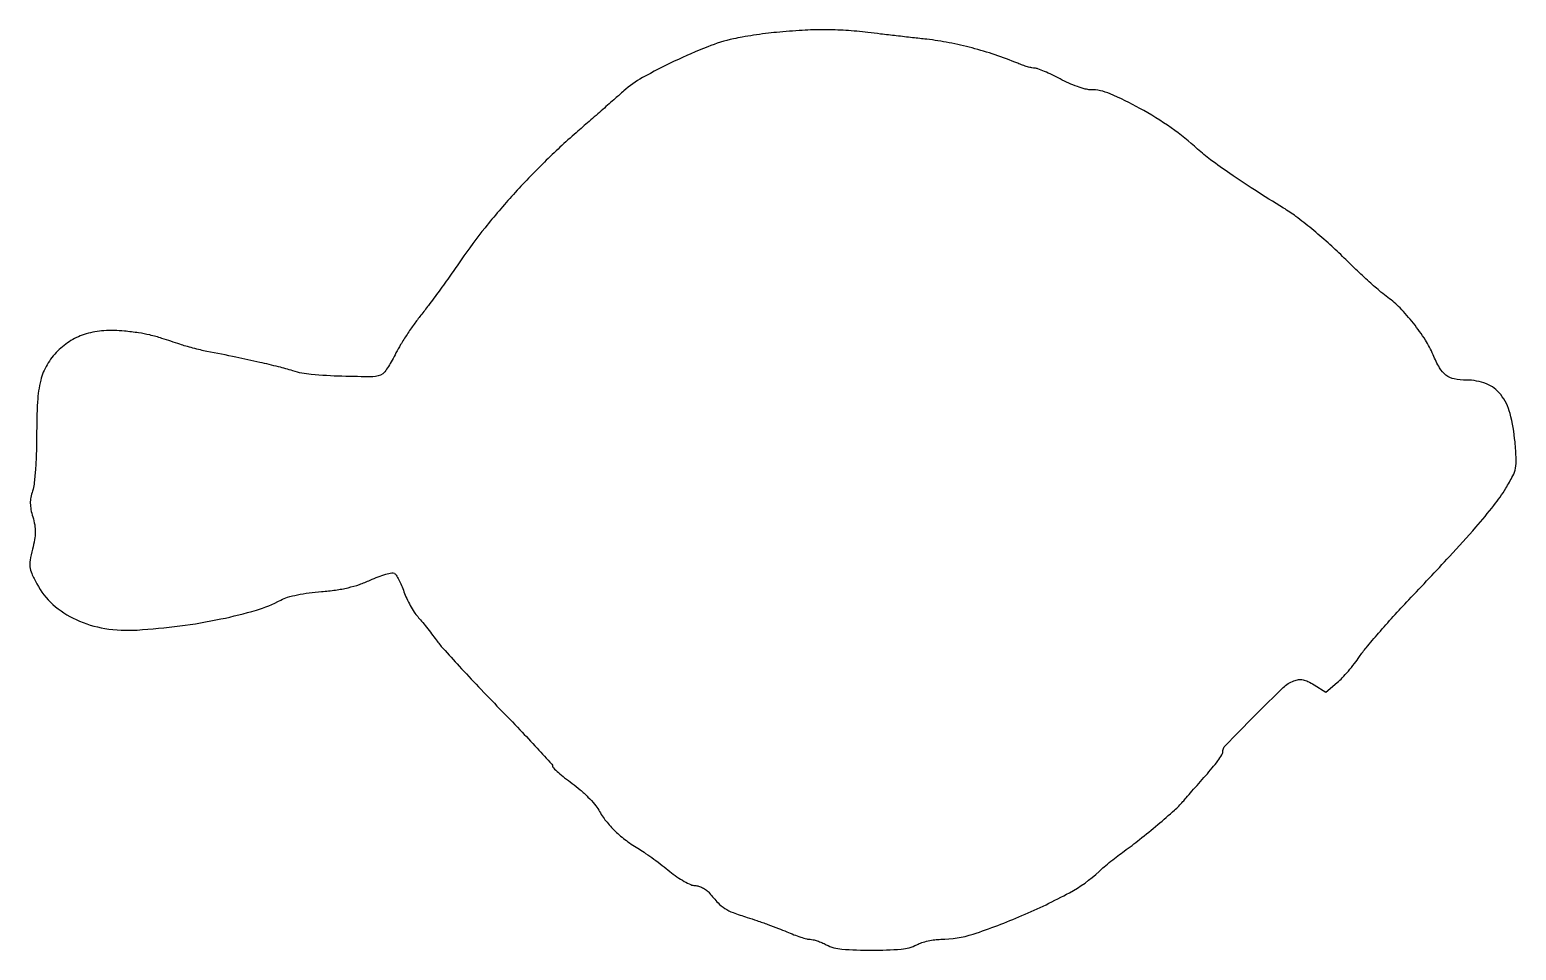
# Model space of a CAD drawing. Extents: x 0 to 415, y 0 to 257.
import ezdxf

# ---------------------------------------------------------------- set-up
doc = ezdxf.new("R2010")
doc.units = 0

msp = doc.modelspace()

# ---------------------------------------------------------------- linework, layer by layer
msp.add_lwpolyline([(208.5, 255.995946, 0.007412), (205.454363, 255.65415, 0.00544), (202.0875, 255.188403, 0.005498), (198.909716, 254.677739, 0.012155), (196.5, 254.202695, 0.039612), (189.285209, 251.985651, 0.01651), (179.940492, 247.920452, 0.01589), (171.085376, 243.36511, 0.055272), (165.846337, 239.645958, -0.001542), (163.475337, 237.546705, -0.000526), (160.022229, 234.51475, -0.000523), (156.202919, 231.175423, -0.000603), (152.554517, 228, 0.015844), (143.695879, 219.802174, 0.014347), (135.066969, 210.791201, 0.014617), (127.155951, 201.509046, 0.018735), (120.460647, 192.5, -0.003764), (117.51132, 188.27278, -0.00317), (114.326375, 183.840135, -0.003198), (111.367958, 179.831494, -0.008856), (109.219156, 177.062163, 0.013979), (107.357201, 174.611075, 0.009602), (105.378837, 171.734681, 0.009687), (103.579752, 168.889869, 0.019368), (102.290516, 166.562163, -0.010837), (101.231127, 164.570008, -0.013548), (100.158933, 162.771196, -0.01178), (99.191649, 161.320789, -0.094792), (98.618855, 160.765313, -0.145227), (95.850376, 159.931342, -0.009079), (87.216531, 160.05225, -0.013584), (78.665222, 160.560153, -0.05366), (73.5, 161.573406, 0.013598), (69.545305, 162.683804, 0.005972), (64.254571, 163.948256, 0.004924), (57.643128, 165.376813, 0.002682), (49.5, 167.007084, -0.010092), (47.714073, 167.392241, -0.006382), (45.646875, 167.909871, -0.006408), (43.627979, 168.470655, -0.011736), (42, 168.987165, 0.00589), (36.982487, 170.643888, 0.018777), (33.581854, 171.583528, 0.022415), (30.453121, 172.176212, 0.011594), (26.5, 172.649695, 0.038761), (20.7827, 172.755685, 0.057415), (15.850345, 171.89046, 0.063071), (11.594856, 170.018945, 0.06135), (7.89606, 167.131354, 0.063809), (4.914676, 163.273608, 0.071928), (3.148178, 158.937949, 0.047767), (2.258219, 152.961672, 0.012977), (2.005577, 143.399223, -0.008497), (1.920558, 138.52859, -0.009863), (1.6696, 133.900565, -0.008994), (1.310435, 130.002794, -0.056448), (0.869659, 128.055947, 0.036353), (0.394036, 126.287654, 0.049919), (0.245587, 124.648621, 0.045731), (0.421808, 122.906838, 0.024722), (0.937972, 120.812695, -0.029266), (1.467494, 118.57717, -0.045814), (1.630252, 116.608825, -0.041355), (1.436676, 114.504391, -0.019128), (0.856426, 111.816863, 0.017775), (0.185021, 108.747409, 0.075622), (0.131011, 106.875367, 0.07465), (0.635614, 105.060145, 0.017055), (2.038112, 102.188131, 0.088504), (6.557865, 96.423336, 0.074656), (13.050299, 92.167009, 0.068126), (21.078724, 89.725566, 0.055085), (30.084379, 89.282898, 0.017278), (41.991089, 90.423405, 0.018875), (53.441312, 92.362928, 0.020116), (63.321449, 94.841251, 0.051316), (70.147527, 97.635477, -0.051821), (72.024334, 98.401532, -0.019334), (74.789432, 99.093798, -0.017974), (78.041823, 99.654468, -0.015376), (81.5, 100.015475, 0.016476), (85.425265, 100.433971, 0.022415), (88.926003, 101.085421, 0.024232), (92.120862, 101.994648, 0.026312), (95.123905, 103.188275, -0.016149), (97.357988, 104.129256, -0.022439), (99.417929, 104.815276, -0.019911), (101.121599, 105.226399, -0.18987), (101.844461, 105.096129, -0.116785), (102.360908, 104.578964, -0.018127), (103.079655, 103.311734, -0.019361), (103.828582, 101.724918, -0.015769), (104.509402, 99.973353, 0.023393), (105.275762, 98.087356, 0.017767), (106.283207, 96.095528, 0.018072), (107.36445, 94.291484, 0.039489), (108.345608, 93.014172, -0.010951), (109.418928, 91.770598, -0.004679), (110.801581, 90.063538, -0.004627), (112.242304, 88.215489, -0.006071), (113.521632, 86.5, 0.025948), (115.426985, 84.146321, 0.003132), (119.918615, 79.213985, 0.003717), (125.340654, 73.421374, 0.003052), (131.214869, 67.313567, -0.002598), (136.882711, 61.431037, -0.004151), (141.656868, 56.340282, -0.000989), (145.778316, 51.853988, -0.187414), (146, 51.283334, 0.206072), (146.209495, 50.796615, 0.009112), (147.598222, 49.529439, 0.014121), (149.35595, 48.069239, 0.009491), (151.440757, 46.497541, -0.021822), (153.669471, 44.72952, -0.018489), (155.866948, 42.677226, -0.01889), (157.730837, 40.655492, -0.04856), (158.86843, 39.027775, 0.039372), (160.894518, 36.012471, 0.033446), (163.473802, 33.171813, 0.031324), (166.586572, 30.528115, 0.025763), (170.209597, 28.10257, -0.015609), (171.966946, 26.977034, -0.006803), (174.231295, 25.379321, -0.006724), (176.592859, 23.615429, -0.008908), (178.691266, 21.943411, 0.021337), (180.6854, 20.433944, 0.023826), (182.730739, 19.158377, 0.024061), (184.559459, 18.248079, 0.10381), (185.741457, 18, -0.076441), (186.740806, 17.84632, -0.044695), (187.861565, 17.37972, -0.043488), (188.92578, 16.696463, -0.05602), (189.759787, 15.888409, 0.018741), (192.182486, 13.163501, 0.058908), (194.068949, 11.610078, 0.05364), (196.359159, 10.463892, 0.013646), (200.295213, 9.117643, -0.007053), (203.023387, 8.224526, -0.004824), (206.09701, 7.136842, -0.004862), (209.039512, 6.030969, -0.009799), (211.332905, 5.091427, 0.011316), (213.305442, 4.290313, 0.01275), (215.235854, 3.612547, 0.012055), (216.900338, 3.119383, 0.065153), (217.832905, 2.993839, -0.059292), (218.667277, 2.891418, -0.019773), (219.851681, 2.550673, -0.019365), (221.145345, 2.066102, -0.020905), (222.364307, 1.493839, 0.101669), (226.68989, 0.258958, 0.018863), (235, -0.054667, 0.018863), (243.31011, 0.258958, 0.101669), (247.635693, 1.493839, -0.042157), (249.005658, 2.067347, -0.022671), (250.773594, 2.550673, -0.02242), (252.633138, 2.88271, -0.032572), (254.295692, 2.993839, 0.07929), (263.375555, 4.457953, 0.021683), (276.988317, 9.604871, 0.022299), (290.256872, 16.005016, 0.064925), (298.5, 21.935908, -0.012205), (299.937261, 23.219422, -0.006187), (301.804888, 24.767657, -0.006141), (303.77311, 26.319029, -0.009115), (305.537918, 27.62479, 0.01315), (309.823361, 30.849373, 0.00729), (314.88798, 34.994982, 0.006325), (319.551206, 39.028974, 0.034776), (321.878081, 41.402625, -0.00298), (322.793238, 42.463297, -0.000615), (324.418874, 44.320255, -0.000646), (326.312524, 46.472387, -0.000609), (328.25, 48.663211, 0.009627), (330.069618, 50.79711, 0.013497), (331.604688, 52.775738, 0.009763), (332.793704, 54.465037, 0.149545), (333, 55.139356, -0.194626), (333.783413, 57.075729, -0.003361), (341.910514, 65.363443, -0.005349), (349.892496, 73.224455, -0.099629), (352.856498, 75.117862, -0.063486), (354.163114, 75.441849, -0.078224), (355.4162, 75.391856, -0.062915), (356.793205, 74.932979, -0.026566), (358.506381, 73.996056), (361.799765, 71.960633), (364.93104, 74.595428, 0.027632), (366.352239, 75.932092, 0.012702), (368.058135, 77.81775, 0.012536), (369.757081, 79.897699, 0.016952), (371.179359, 81.865111, -0.025239), (373.034029, 84.343119, -0.005472), (376.49505, 88.41965, -0.005693), (380.610786, 93.053528, -0.00542), (384.898201, 97.669867, 0.00255), (396.286799, 109.791903, 0.008286), (403.66152, 117.990565, 0.012256), (408.671442, 124.042738, 0.029333), (412.000963, 128.823885, 0.01675), (413.943487, 132.247072, 0.071573), (414.724202, 134.455869, 0.061527), (414.908921, 136.949252, 0.010355), (414.575219, 141.73187, 0.041212), (413.185206, 149.698185, 0.102959), (410.573969, 154.964413, 0.133393), (406.567221, 157.948007, 0.093986), (401.020129, 159, -0.047735), (397.604539, 159.326828, -0.11554), (395.304829, 160.356171, -0.101087), (393.518932, 162.399002, -0.031379), (391.72031, 166.083189, 0.045561), (389.577072, 170.17512, 0.023911), (386.229927, 174.850178, 0.023901), (382.488911, 179.141762, 0.050159), (379.124309, 182.009283, -0.026951), (377.171852, 183.522909, -0.00549), (373.894605, 186.422487, -0.005771), (370.156245, 189.883226, -0.005385), (366.410515, 193.509283, 0.013152), (362.391021, 197.2812, 0.010185), (357.826063, 201.180852, 0.010323), (353.413954, 204.64734, 0.024292), (349.950805, 207, -0.00515), (341.841268, 212.066802, -0.00822), (335.02903, 216.580703, -0.009451), (329.611801, 220.45249, -0.026085), (326, 223.443139, 0.033746), (318.645252, 229.345618, 0.025969), (309.905172, 234.787475, 0.025045), (301.561136, 238.868533, 0.101549), (296.047551, 240, -0.067411), (294.615375, 240.193971, -0.018563), (292.442629, 240.88125, -0.018402), (290.014965, 241.851682, -0.018279), (287.659664, 243, 0.010085), (285.39828, 244.14876, 0.012604), (283.253007, 245.11875, 0.010863), (281.429296, 245.842326, 0.089232), (280.552823, 246, -0.055116), (279.769222, 246.086642, -0.014359), (278.53941, 246.399301, -0.014418), (277.150117, 246.83899, -0.014279), (275.783927, 247.359323, 0.016716), (269.480149, 249.725105, 0.016848), (263.048822, 251.657669, 0.017202), (256.642375, 253.115961, 0.019508), (250.413513, 254.059935, -0.000555), (246.454468, 254.507227, -0.000369), (241.915219, 255.028568, -0.000371), (237.509913, 255.541136, -0.000726), (234, 255.957331, 0.013568), (227.792718, 256.532166, 0.015925), (221.886787, 256.72927, 0.014924), (215.669203, 256.553072, 0.00969)], format="xyb", close=True)

doc.saveas('drawing.dxf')
